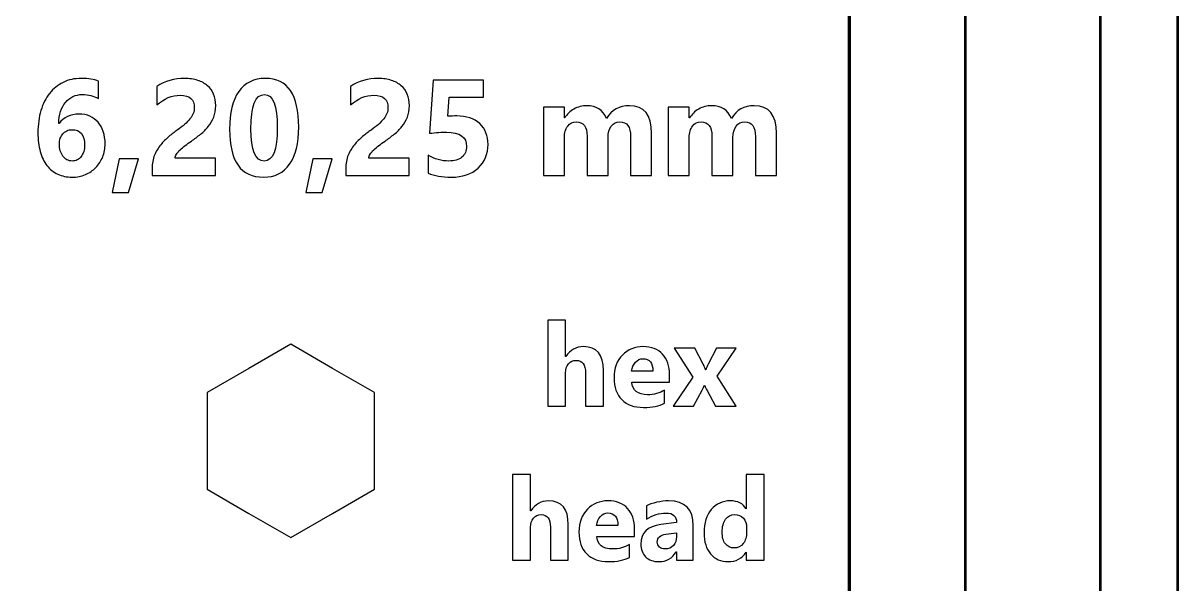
# Model space of a CAD drawing. Header units: centimetres. Extents: x -201 to 63, y -83 to 73.
# Drawn here: x -71.29 to -68.3, y -39.471 to -38.02 of the extents above; entities that cross this region are included whole.
import ezdxf

# ---------------------------------------------------------------- set-up
doc = ezdxf.new("R2010")
doc.units = ezdxf.units.CM
doc.header["$MEASUREMENT"] = 0
doc.layers.add('Layer 1', color=7, linetype='Continuous')

msp = doc.modelspace()

# ---------------------------------------------------------------- linework, layer by layer
at = {"layer": 'Layer 1', "color": 4, "lineweight": 53}
for points in [[(-81.7, -52.3), (-81.7, -52.3), (-81.7, -37.7), (-81.7, -37.7), (-81.7, -37.7), (-81.7, -36.95441), (-81.09559, -36.35), (-80.35, -36.35), (-80.35, -36.35), (-80.35, -36.35), (-69.65, -36.35), (-69.65, -36.35), (-69.65, -36.35), (-68.90441, -36.35), (-68.3, -36.95441), (-68.3, -37.7), (-68.3, -37.7), (-68.3, -37.7), (-68.3, -52.3), (-68.3, -52.3), (-68.3, -52.3), (-68.3, -53.04559), (-68.90441, -53.65), (-69.65, -53.65), (-69.65, -53.65), (-69.65, -53.65), (-80.35, -53.65), (-80.35, -53.65), (-80.35, -53.65), (-81.09559, -53.65), (-81.7, -53.04559), (-81.7, -52.3)], [(-81.5, -52.3), (-81.5, -52.3), (-81.5, -37.7), (-81.5, -37.7), (-81.5, -37.7), (-81.5, -37.06487), (-80.98513, -36.55), (-80.35, -36.55), (-80.35, -36.55), (-80.35, -36.55), (-69.65, -36.55), (-69.65, -36.55), (-69.65, -36.55), (-69.01487, -36.55), (-68.5, -37.06487), (-68.5, -37.7), (-68.5, -37.7), (-68.5, -37.7), (-68.5, -52.3), (-68.5, -52.3), (-68.5, -52.3), (-68.5, -52.93513), (-69.01487, -53.45), (-69.65, -53.45), (-69.65, -53.45), (-69.65, -53.45), (-80.35, -53.45), (-80.35, -53.45), (-80.35, -53.45), (-80.98513, -53.45), (-81.5, -52.93513), (-81.5, -52.3)]]:
    msp.add_open_spline(points, degree=3, knots=[0, 0, 0, 0, 0.1111111, 0.1111111, 0.1111111, 0.1111111, 0.2222222, 0.2222222, 0.2222222, 0.2222222, 0.3333333, 0.3333333, 0.3333333, 0.3333333, 0.4444444, 0.4444444, 0.4444444, 0.4444444, 0.5555556, 0.5555556, 0.5555556, 0.5555556, 0.6666667, 0.6666667, 0.6666667, 0.6666667, 0.7777778, 0.7777778, 0.7777778, 0.7777778, 1, 1, 1, 1], dxfattribs=at)
at = {"layer": 'Layer 1', "color": 253, "lineweight": 53}
msp.add_open_spline([(-81.15, -52.3), (-81.15, -52.3), (-81.15, -37.7), (-81.15, -37.7), (-81.15, -37.7), (-81.15, -37.25817), (-80.79183, -36.9), (-80.35, -36.9), (-80.35, -36.9), (-80.35, -36.9), (-69.65, -36.9), (-69.65, -36.9), (-69.65, -36.9), (-69.20817, -36.9), (-68.85, -37.25817), (-68.85, -37.7), (-68.85, -37.7), (-68.85, -37.7), (-68.85, -52.3), (-68.85, -52.3), (-68.85, -52.3), (-68.85, -52.74183), (-69.20817, -53.1), (-69.65, -53.1), (-69.65, -53.1), (-69.65, -53.1), (-80.35, -53.1), (-80.35, -53.1), (-80.35, -53.1), (-80.79183, -53.1), (-81.15, -52.74183), (-81.15, -52.3)], degree=3, knots=[0, 0, 0, 0, 0.1111111, 0.1111111, 0.1111111, 0.1111111, 0.2222222, 0.2222222, 0.2222222, 0.2222222, 0.3333333, 0.3333333, 0.3333333, 0.3333333, 0.4444444, 0.4444444, 0.4444444, 0.4444444, 0.5555556, 0.5555556, 0.5555556, 0.5555556, 0.6666667, 0.6666667, 0.6666667, 0.6666667, 0.7777778, 0.7777778, 0.7777778, 0.7777778, 1, 1, 1, 1], dxfattribs=at)
at = {"layer": 'Layer 1', "lineweight": 100}
msp.add_open_spline([(-80.85, -52.3), (-80.85, -52.3), (-80.85, -37.7), (-80.85, -37.7), (-80.85, -37.7), (-80.85, -37.42386), (-80.62614, -37.2), (-80.35, -37.2), (-80.35, -37.2), (-80.35, -37.2), (-69.65, -37.2), (-69.65, -37.2), (-69.65, -37.2), (-69.37386, -37.2), (-69.15, -37.42386), (-69.15, -37.7), (-69.15, -37.7), (-69.15, -37.7), (-69.15, -52.3), (-69.15, -52.3), (-69.15, -52.3), (-69.15, -52.57614), (-69.37386, -52.8), (-69.65, -52.8), (-69.65, -52.8), (-69.65, -52.8), (-80.35, -52.8), (-80.35, -52.8), (-80.35, -52.8), (-80.62614, -52.8), (-80.85, -52.57614), (-80.85, -52.3)], degree=3, knots=[0, 0, 0, 0, 0.1111111, 0.1111111, 0.1111111, 0.1111111, 0.2222222, 0.2222222, 0.2222222, 0.2222222, 0.3333333, 0.3333333, 0.3333333, 0.3333333, 0.4444444, 0.4444444, 0.4444444, 0.4444444, 0.5555556, 0.5555556, 0.5555556, 0.5555556, 0.6666667, 0.6666667, 0.6666667, 0.6666667, 0.7777778, 0.7777778, 0.7777778, 0.7777778, 1, 1, 1, 1], dxfattribs=at)
at = {"layer": 'Layer 1'}
for points, knots in [([(-71.07733, -38.33242), (-71.07733, -38.34459), (-71.07945, -38.35594), (-71.08368, -38.36652), (-71.08368, -38.36652), (-71.08798, -38.37705), (-71.09386, -38.38622), (-71.10144, -38.39398), (-71.10144, -38.39398), (-71.10902, -38.40174), (-71.11802, -38.4078), (-71.12849, -38.41221), (-71.12849, -38.41221), (-71.13895, -38.41668), (-71.15036, -38.41885), (-71.16276, -38.41885), (-71.16276, -38.41885), (-71.17664, -38.41885), (-71.18911, -38.41627), (-71.20004, -38.41109), (-71.20004, -38.41109), (-71.21104, -38.40598), (-71.22033, -38.39845), (-71.22791, -38.38863), (-71.22791, -38.38863), (-71.23544, -38.37881), (-71.24126, -38.36676), (-71.24526, -38.35253), (-71.24526, -38.35253), (-71.24931, -38.3383), (-71.25131, -38.32219), (-71.25131, -38.30414), (-71.25131, -38.30414), (-71.25131, -38.28291), (-71.24873, -38.26363), (-71.24349, -38.24634), (-71.24349, -38.24634), (-71.23826, -38.22906), (-71.23079, -38.2143), (-71.22109, -38.20201), (-71.22109, -38.20201), (-71.21139, -38.18972), (-71.19963, -38.1802), (-71.18587, -38.17349), (-71.18587, -38.17349), (-71.17205, -38.16679), (-71.15659, -38.16338), (-71.13936, -38.16338), (-71.13936, -38.16338), (-71.12025, -38.16338), (-71.1055, -38.16567), (-71.09491, -38.17014), (-71.09491, -38.17014), (-71.09491, -38.17014), (-71.09491, -38.21559), (-71.09491, -38.21559), (-71.09491, -38.21559), (-71.10744, -38.20848), (-71.12108, -38.20495), (-71.13589, -38.20495), (-71.13589, -38.20495), (-71.14507, -38.20495), (-71.15342, -38.20671), (-71.16088, -38.21024), (-71.16088, -38.21024), (-71.16835, -38.21383), (-71.17476, -38.21888), (-71.18011, -38.22541), (-71.18011, -38.22541), (-71.1854, -38.232), (-71.18963, -38.23988), (-71.19263, -38.24911), (-71.19263, -38.24911), (-71.19569, -38.25834), (-71.19734, -38.26869), (-71.19757, -38.28003), (-71.19757, -38.28003), (-71.19757, -38.28003), (-71.19651, -38.28003), (-71.19651, -38.28003), (-71.19651, -38.28003), (-71.18481, -38.26381), (-71.16753, -38.25575), (-71.14471, -38.25575), (-71.14471, -38.25575), (-71.13448, -38.25575), (-71.12519, -38.25757), (-71.11696, -38.26128), (-71.11696, -38.26128), (-71.10867, -38.26492), (-71.10162, -38.2701), (-71.09574, -38.27686), (-71.09574, -38.27686), (-71.08992, -38.28356), (-71.08539, -38.29162), (-71.08215, -38.30102), (-71.08215, -38.30102), (-71.07892, -38.31049), (-71.07733, -38.3209), (-71.07733, -38.33242)], [0, 0, 0, 0, 0.0384615, 0.0384615, 0.0384615, 0.0384615, 0.0769231, 0.0769231, 0.0769231, 0.0769231, 0.1153846, 0.1153846, 0.1153846, 0.1153846, 0.1538462, 0.1538462, 0.1538462, 0.1538462, 0.1923077, 0.1923077, 0.1923077, 0.1923077, 0.2307692, 0.2307692, 0.2307692, 0.2307692, 0.2692308, 0.2692308, 0.2692308, 0.2692308, 0.3076923, 0.3076923, 0.3076923, 0.3076923, 0.3461538, 0.3461538, 0.3461538, 0.3461538, 0.3846154, 0.3846154, 0.3846154, 0.3846154, 0.4230769, 0.4230769, 0.4230769, 0.4230769, 0.4615385, 0.4615385, 0.4615385, 0.4615385, 0.5, 0.5, 0.5, 0.5, 0.5384615, 0.5384615, 0.5384615, 0.5384615, 0.5769231, 0.5769231, 0.5769231, 0.5769231, 0.6153846, 0.6153846, 0.6153846, 0.6153846, 0.6538462, 0.6538462, 0.6538462, 0.6538462, 0.6923077, 0.6923077, 0.6923077, 0.6923077, 0.7307692, 0.7307692, 0.7307692, 0.7307692, 0.7692308, 0.7692308, 0.7692308, 0.7692308, 0.8076923, 0.8076923, 0.8076923, 0.8076923, 0.8461538, 0.8461538, 0.8461538, 0.8461538, 0.8846154, 0.8846154, 0.8846154, 0.8846154, 0.9230769, 0.9230769, 0.9230769, 0.9230769, 1, 1, 1, 1]), ([(-70.89612, -38.3694), (-70.89612, -38.3694), (-70.79141, -38.3694), (-70.79141, -38.3694), (-70.79141, -38.3694), (-70.79141, -38.3694), (-70.79141, -38.41456), (-70.79141, -38.41456), (-70.79141, -38.41456), (-70.79141, -38.41456), (-70.95574, -38.41456), (-70.95574, -38.41456), (-70.95574, -38.41456), (-70.95574, -38.41456), (-70.95574, -38.39598), (-70.95574, -38.39598), (-70.95574, -38.39598), (-70.95574, -38.38334), (-70.95363, -38.37199), (-70.94933, -38.36194), (-70.94933, -38.36194), (-70.9451, -38.35188), (-70.93975, -38.34289), (-70.93334, -38.33489), (-70.93334, -38.33489), (-70.92693, -38.32689), (-70.91988, -38.31984), (-70.91223, -38.31372), (-70.91223, -38.31372), (-70.90459, -38.30755), (-70.89736, -38.30202), (-70.89042, -38.29708), (-70.89042, -38.29708), (-70.88319, -38.29191), (-70.8769, -38.28697), (-70.87143, -38.28227), (-70.87143, -38.28227), (-70.86596, -38.27756), (-70.86137, -38.27286), (-70.85761, -38.26822), (-70.85761, -38.26822), (-70.85391, -38.26357), (-70.85114, -38.25887), (-70.84926, -38.2541), (-70.84926, -38.2541), (-70.84744, -38.24934), (-70.8465, -38.24428), (-70.8465, -38.23888), (-70.8465, -38.23888), (-70.8465, -38.22829), (-70.8495, -38.2203), (-70.85549, -38.21489), (-70.85549, -38.21489), (-70.86143, -38.20954), (-70.8706, -38.20683), (-70.88289, -38.20683), (-70.88289, -38.20683), (-70.90412, -38.20683), (-70.92446, -38.21524), (-70.94387, -38.23211), (-70.94387, -38.23211), (-70.94387, -38.23211), (-70.94387, -38.18425), (-70.94387, -38.18425), (-70.94387, -38.18425), (-70.92235, -38.17038), (-70.89812, -38.16338), (-70.87113, -38.16338), (-70.87113, -38.16338), (-70.85861, -38.16338), (-70.84744, -38.16503), (-70.8375, -38.16832), (-70.8375, -38.16832), (-70.82757, -38.17161), (-70.81916, -38.17626), (-70.81222, -38.18237), (-70.81222, -38.18237), (-70.80534, -38.18843), (-70.80011, -38.19584), (-70.79646, -38.20448), (-70.79646, -38.20448), (-70.79288, -38.21318), (-70.79105, -38.22282), (-70.79105, -38.23353), (-70.79105, -38.23353), (-70.79105, -38.24487), (-70.79282, -38.25499), (-70.79629, -38.26381), (-70.79629, -38.26381), (-70.79981, -38.27268), (-70.80446, -38.28074), (-70.81028, -38.28797), (-70.81028, -38.28797), (-70.81604, -38.2952), (-70.82274, -38.30185), (-70.83033, -38.30784), (-70.83033, -38.30784), (-70.83791, -38.3139), (-70.84579, -38.31972), (-70.85391, -38.32531), (-70.85391, -38.32531), (-70.85943, -38.32925), (-70.86473, -38.33313), (-70.86984, -38.33695), (-70.86984, -38.33695), (-70.87496, -38.34083), (-70.87948, -38.34459), (-70.88336, -38.34835), (-70.88336, -38.34835), (-70.8873, -38.35206), (-70.89042, -38.3557), (-70.89271, -38.35929), (-70.89271, -38.35929), (-70.89501, -38.36282), (-70.89612, -38.36623), (-70.89612, -38.3694)], [0, 0, 0, 0, 0.0333333, 0.0333333, 0.0333333, 0.0333333, 0.0666667, 0.0666667, 0.0666667, 0.0666667, 0.1, 0.1, 0.1, 0.1, 0.1333333, 0.1333333, 0.1333333, 0.1333333, 0.1666667, 0.1666667, 0.1666667, 0.1666667, 0.2, 0.2, 0.2, 0.2, 0.2333333, 0.2333333, 0.2333333, 0.2333333, 0.2666667, 0.2666667, 0.2666667, 0.2666667, 0.3, 0.3, 0.3, 0.3, 0.3333333, 0.3333333, 0.3333333, 0.3333333, 0.3666667, 0.3666667, 0.3666667, 0.3666667, 0.4, 0.4, 0.4, 0.4, 0.4333333, 0.4333333, 0.4333333, 0.4333333, 0.4666667, 0.4666667, 0.4666667, 0.4666667, 0.5, 0.5, 0.5, 0.5, 0.5333333, 0.5333333, 0.5333333, 0.5333333, 0.5666667, 0.5666667, 0.5666667, 0.5666667, 0.6, 0.6, 0.6, 0.6, 0.6333333, 0.6333333, 0.6333333, 0.6333333, 0.6666667, 0.6666667, 0.6666667, 0.6666667, 0.7, 0.7, 0.7, 0.7, 0.7333333, 0.7333333, 0.7333333, 0.7333333, 0.7666667, 0.7666667, 0.7666667, 0.7666667, 0.8, 0.8, 0.8, 0.8, 0.8333333, 0.8333333, 0.8333333, 0.8333333, 0.8666667, 0.8666667, 0.8666667, 0.8666667, 0.9, 0.9, 0.9, 0.9, 0.9333333, 0.9333333, 0.9333333, 0.9333333, 1, 1, 1, 1]), ([(-70.66705, -38.41885), (-70.72584, -38.41885), (-70.75524, -38.37758), (-70.75524, -38.29503), (-70.75524, -38.29503), (-70.75524, -38.25216), (-70.74731, -38.21953), (-70.73137, -38.19707), (-70.73137, -38.19707), (-70.7155, -38.17461), (-70.69239, -38.16338), (-70.66223, -38.16338), (-70.66223, -38.16338), (-70.60478, -38.16338), (-70.57609, -38.20536), (-70.57609, -38.28932), (-70.57609, -38.28932), (-70.57609, -38.33113), (-70.58391, -38.36317), (-70.59961, -38.38546), (-70.59961, -38.38546), (-70.61525, -38.40774), (-70.63777, -38.41885), (-70.66705, -38.41885)], [0, 0, 0, 0, 0.1428571, 0.1428571, 0.1428571, 0.1428571, 0.2857143, 0.2857143, 0.2857143, 0.2857143, 0.4285714, 0.4285714, 0.4285714, 0.4285714, 0.5714286, 0.5714286, 0.5714286, 0.5714286, 0.7142857, 0.7142857, 0.7142857, 0.7142857, 1, 1, 1, 1]), ([(-70.3947, -38.3694), (-70.3947, -38.3694), (-70.28999, -38.3694), (-70.28999, -38.3694), (-70.28999, -38.3694), (-70.28999, -38.3694), (-70.28999, -38.41456), (-70.28999, -38.41456), (-70.28999, -38.41456), (-70.28999, -38.41456), (-70.45432, -38.41456), (-70.45432, -38.41456), (-70.45432, -38.41456), (-70.45432, -38.41456), (-70.45432, -38.39598), (-70.45432, -38.39598), (-70.45432, -38.39598), (-70.45432, -38.38334), (-70.45221, -38.37199), (-70.44791, -38.36194), (-70.44791, -38.36194), (-70.44368, -38.35188), (-70.43833, -38.34289), (-70.43192, -38.33489), (-70.43192, -38.33489), (-70.42551, -38.32689), (-70.41846, -38.31984), (-70.41081, -38.31372), (-70.41081, -38.31372), (-70.40317, -38.30755), (-70.39594, -38.30202), (-70.389, -38.29708), (-70.389, -38.29708), (-70.38177, -38.29191), (-70.37548, -38.28697), (-70.37001, -38.28227), (-70.37001, -38.28227), (-70.36454, -38.27756), (-70.35995, -38.27286), (-70.35619, -38.26822), (-70.35619, -38.26822), (-70.35249, -38.26357), (-70.34972, -38.25887), (-70.34784, -38.2541), (-70.34784, -38.2541), (-70.34602, -38.24934), (-70.34508, -38.24428), (-70.34508, -38.23888), (-70.34508, -38.23888), (-70.34508, -38.22829), (-70.34808, -38.2203), (-70.35407, -38.21489), (-70.35407, -38.21489), (-70.36001, -38.20954), (-70.36918, -38.20683), (-70.38147, -38.20683), (-70.38147, -38.20683), (-70.4027, -38.20683), (-70.42304, -38.21524), (-70.44245, -38.23211), (-70.44245, -38.23211), (-70.44245, -38.23211), (-70.44245, -38.18425), (-70.44245, -38.18425), (-70.44245, -38.18425), (-70.42093, -38.17038), (-70.3967, -38.16338), (-70.36971, -38.16338), (-70.36971, -38.16338), (-70.35719, -38.16338), (-70.34602, -38.16503), (-70.33608, -38.16832), (-70.33608, -38.16832), (-70.32615, -38.17161), (-70.31774, -38.17626), (-70.3108, -38.18237), (-70.3108, -38.18237), (-70.30392, -38.18843), (-70.29869, -38.19584), (-70.29504, -38.20448), (-70.29504, -38.20448), (-70.29146, -38.21318), (-70.28963, -38.22282), (-70.28963, -38.23353), (-70.28963, -38.23353), (-70.28963, -38.24487), (-70.2914, -38.25499), (-70.29487, -38.26381), (-70.29487, -38.26381), (-70.29839, -38.27268), (-70.30304, -38.28074), (-70.30886, -38.28797), (-70.30886, -38.28797), (-70.31462, -38.2952), (-70.32132, -38.30185), (-70.32891, -38.30784), (-70.32891, -38.30784), (-70.33649, -38.3139), (-70.34437, -38.31972), (-70.35249, -38.32531), (-70.35249, -38.32531), (-70.35801, -38.32925), (-70.36331, -38.33313), (-70.36842, -38.33695), (-70.36842, -38.33695), (-70.37354, -38.34083), (-70.37806, -38.34459), (-70.38194, -38.34835), (-70.38194, -38.34835), (-70.38588, -38.35206), (-70.389, -38.3557), (-70.39129, -38.35929), (-70.39129, -38.35929), (-70.39359, -38.36282), (-70.3947, -38.36623), (-70.3947, -38.3694)], [0, 0, 0, 0, 0.0333333, 0.0333333, 0.0333333, 0.0333333, 0.0666667, 0.0666667, 0.0666667, 0.0666667, 0.1, 0.1, 0.1, 0.1, 0.1333333, 0.1333333, 0.1333333, 0.1333333, 0.1666667, 0.1666667, 0.1666667, 0.1666667, 0.2, 0.2, 0.2, 0.2, 0.2333333, 0.2333333, 0.2333333, 0.2333333, 0.2666667, 0.2666667, 0.2666667, 0.2666667, 0.3, 0.3, 0.3, 0.3, 0.3333333, 0.3333333, 0.3333333, 0.3333333, 0.3666667, 0.3666667, 0.3666667, 0.3666667, 0.4, 0.4, 0.4, 0.4, 0.4333333, 0.4333333, 0.4333333, 0.4333333, 0.4666667, 0.4666667, 0.4666667, 0.4666667, 0.5, 0.5, 0.5, 0.5, 0.5333333, 0.5333333, 0.5333333, 0.5333333, 0.5666667, 0.5666667, 0.5666667, 0.5666667, 0.6, 0.6, 0.6, 0.6, 0.6333333, 0.6333333, 0.6333333, 0.6333333, 0.6666667, 0.6666667, 0.6666667, 0.6666667, 0.7, 0.7, 0.7, 0.7, 0.7333333, 0.7333333, 0.7333333, 0.7333333, 0.7666667, 0.7666667, 0.7666667, 0.7666667, 0.8, 0.8, 0.8, 0.8, 0.8333333, 0.8333333, 0.8333333, 0.8333333, 0.8666667, 0.8666667, 0.8666667, 0.8666667, 0.9, 0.9, 0.9, 0.9, 0.9333333, 0.9333333, 0.9333333, 0.9333333, 1, 1, 1, 1]), ([(-70.24124, -38.40821), (-70.24124, -38.40821), (-70.24124, -38.3617), (-70.24124, -38.3617), (-70.24124, -38.3617), (-70.22437, -38.37199), (-70.20637, -38.37717), (-70.18732, -38.37717), (-70.18732, -38.37717), (-70.17298, -38.37717), (-70.16175, -38.37376), (-70.15363, -38.36693), (-70.15363, -38.36693), (-70.14558, -38.36011), (-70.14152, -38.35082), (-70.14152, -38.33912), (-70.14152, -38.33912), (-70.14152, -38.31466), (-70.15881, -38.30243), (-70.19338, -38.30243), (-70.19338, -38.30243), (-70.20608, -38.30243), (-70.22078, -38.30338), (-70.23748, -38.30537), (-70.23748, -38.30537), (-70.23748, -38.30537), (-70.22813, -38.16756), (-70.22813, -38.16756), (-70.22813, -38.16756), (-70.22813, -38.16756), (-70.09742, -38.16756), (-70.09742, -38.16756), (-70.09742, -38.16756), (-70.09742, -38.16756), (-70.09742, -38.21201), (-70.09742, -38.21201), (-70.09742, -38.21201), (-70.09742, -38.21201), (-70.18662, -38.21201), (-70.18662, -38.21201), (-70.18662, -38.21201), (-70.18662, -38.21201), (-70.19009, -38.26145), (-70.19009, -38.26145), (-70.19009, -38.26145), (-70.18121, -38.26075), (-70.17362, -38.2604), (-70.16716, -38.2604), (-70.16716, -38.2604), (-70.14182, -38.2604), (-70.12194, -38.26704), (-70.1076, -38.28039), (-70.1076, -38.28039), (-70.09319, -38.29367), (-70.08602, -38.31161), (-70.08602, -38.33413), (-70.08602, -38.33413), (-70.08602, -38.35906), (-70.0946, -38.3794), (-70.11171, -38.39516), (-70.11171, -38.39516), (-70.12882, -38.41097), (-70.15199, -38.41885), (-70.18127, -38.41885), (-70.18127, -38.41885), (-70.20508, -38.41885), (-70.22507, -38.41532), (-70.24124, -38.40821)], [0, 0, 0, 0, 0.0555556, 0.0555556, 0.0555556, 0.0555556, 0.1111111, 0.1111111, 0.1111111, 0.1111111, 0.1666667, 0.1666667, 0.1666667, 0.1666667, 0.2222222, 0.2222222, 0.2222222, 0.2222222, 0.2777778, 0.2777778, 0.2777778, 0.2777778, 0.3333333, 0.3333333, 0.3333333, 0.3333333, 0.3888889, 0.3888889, 0.3888889, 0.3888889, 0.4444444, 0.4444444, 0.4444444, 0.4444444, 0.5, 0.5, 0.5, 0.5, 0.5555556, 0.5555556, 0.5555556, 0.5555556, 0.6111111, 0.6111111, 0.6111111, 0.6111111, 0.6666667, 0.6666667, 0.6666667, 0.6666667, 0.7222222, 0.7222222, 0.7222222, 0.7222222, 0.7777778, 0.7777778, 0.7777778, 0.7777778, 0.8333333, 0.8333333, 0.8333333, 0.8333333, 0.8888889, 0.8888889, 0.8888889, 0.8888889, 1, 1, 1, 1]), ([(-70.66464, -38.20495), (-70.68816, -38.20495), (-70.69992, -38.23447), (-70.69992, -38.29362), (-70.69992, -38.29362), (-70.69992, -38.34935), (-70.68839, -38.37717), (-70.66534, -38.37717), (-70.66534, -38.37717), (-70.64282, -38.37717), (-70.63153, -38.34847), (-70.63153, -38.29103), (-70.63153, -38.29103), (-70.63153, -38.23364), (-70.64259, -38.20495), (-70.66464, -38.20495)], [0, 0, 0, 0, 0.2, 0.2, 0.2, 0.2, 0.4, 0.4, 0.4, 0.4, 0.6, 0.6, 0.6, 0.6, 1, 1, 1, 1]), ([(-69.6625, -38.41456), (-69.6625, -38.41456), (-69.71677, -38.41456), (-69.71677, -38.41456), (-69.71677, -38.41456), (-69.71677, -38.41456), (-69.71677, -38.31396), (-69.71677, -38.31396), (-69.71677, -38.31396), (-69.71677, -38.28832), (-69.72618, -38.27556), (-69.74499, -38.27556), (-69.74499, -38.27556), (-69.75393, -38.27556), (-69.76122, -38.27939), (-69.76686, -38.28709), (-69.76686, -38.28709), (-69.77251, -38.29479), (-69.77533, -38.30438), (-69.77533, -38.31584), (-69.77533, -38.31584), (-69.77533, -38.31584), (-69.77533, -38.41456), (-69.77533, -38.41456), (-69.77533, -38.41456), (-69.77533, -38.41456), (-69.82972, -38.41456), (-69.82972, -38.41456), (-69.82972, -38.41456), (-69.82972, -38.41456), (-69.82972, -38.3129), (-69.82972, -38.3129), (-69.82972, -38.3129), (-69.82972, -38.28803), (-69.83901, -38.27556), (-69.85747, -38.27556), (-69.85747, -38.27556), (-69.86676, -38.27556), (-69.87423, -38.27921), (-69.87975, -38.28656), (-69.87975, -38.28656), (-69.88534, -38.29391), (-69.88816, -38.3039), (-69.88816, -38.31655), (-69.88816, -38.31655), (-69.88816, -38.31655), (-69.88816, -38.41456), (-69.88816, -38.41456), (-69.88816, -38.41456), (-69.88816, -38.41456), (-69.94255, -38.41456), (-69.94255, -38.41456), (-69.94255, -38.41456), (-69.94255, -38.41456), (-69.94255, -38.23817), (-69.94255, -38.23817), (-69.94255, -38.23817), (-69.94255, -38.23817), (-69.88816, -38.23817), (-69.88816, -38.23817), (-69.88816, -38.23817), (-69.88816, -38.23817), (-69.88816, -38.26575), (-69.88816, -38.26575), (-69.88816, -38.26575), (-69.88816, -38.26575), (-69.88746, -38.26575), (-69.88746, -38.26575), (-69.88746, -38.26575), (-69.88181, -38.25634), (-69.87393, -38.24864), (-69.86376, -38.24276), (-69.86376, -38.24276), (-69.85359, -38.23682), (-69.84248, -38.23388), (-69.83042, -38.23388), (-69.83042, -38.23388), (-69.80549, -38.23388), (-69.78844, -38.24481), (-69.77927, -38.26675), (-69.77927, -38.26675), (-69.76581, -38.24481), (-69.74611, -38.23388), (-69.72, -38.23388), (-69.72, -38.23388), (-69.68167, -38.23388), (-69.6625, -38.25751), (-69.6625, -38.30485), (-69.6625, -38.30485), (-69.6625, -38.30485), (-69.6625, -38.41456), (-69.6625, -38.41456)], [0, 0, 0, 0, 0.0416667, 0.0416667, 0.0416667, 0.0416667, 0.0833333, 0.0833333, 0.0833333, 0.0833333, 0.125, 0.125, 0.125, 0.125, 0.1666667, 0.1666667, 0.1666667, 0.1666667, 0.2083333, 0.2083333, 0.2083333, 0.2083333, 0.25, 0.25, 0.25, 0.25, 0.2916667, 0.2916667, 0.2916667, 0.2916667, 0.3333333, 0.3333333, 0.3333333, 0.3333333, 0.375, 0.375, 0.375, 0.375, 0.4166667, 0.4166667, 0.4166667, 0.4166667, 0.4583333, 0.4583333, 0.4583333, 0.4583333, 0.5, 0.5, 0.5, 0.5, 0.5416667, 0.5416667, 0.5416667, 0.5416667, 0.5833333, 0.5833333, 0.5833333, 0.5833333, 0.625, 0.625, 0.625, 0.625, 0.6666667, 0.6666667, 0.6666667, 0.6666667, 0.7083333, 0.7083333, 0.7083333, 0.7083333, 0.75, 0.75, 0.75, 0.75, 0.7916667, 0.7916667, 0.7916667, 0.7916667, 0.8333333, 0.8333333, 0.8333333, 0.8333333, 0.875, 0.875, 0.875, 0.875, 0.9166667, 0.9166667, 0.9166667, 0.9166667, 1, 1, 1, 1]), ([(-69.33935, -38.41456), (-69.33935, -38.41456), (-69.39362, -38.41456), (-69.39362, -38.41456), (-69.39362, -38.41456), (-69.39362, -38.41456), (-69.39362, -38.31396), (-69.39362, -38.31396), (-69.39362, -38.31396), (-69.39362, -38.28832), (-69.40303, -38.27556), (-69.42184, -38.27556), (-69.42184, -38.27556), (-69.43078, -38.27556), (-69.43807, -38.27939), (-69.44371, -38.28709), (-69.44371, -38.28709), (-69.44936, -38.29479), (-69.45218, -38.30438), (-69.45218, -38.31584), (-69.45218, -38.31584), (-69.45218, -38.31584), (-69.45218, -38.41456), (-69.45218, -38.41456), (-69.45218, -38.41456), (-69.45218, -38.41456), (-69.50657, -38.41456), (-69.50657, -38.41456), (-69.50657, -38.41456), (-69.50657, -38.41456), (-69.50657, -38.3129), (-69.50657, -38.3129), (-69.50657, -38.3129), (-69.50657, -38.28803), (-69.51586, -38.27556), (-69.53432, -38.27556), (-69.53432, -38.27556), (-69.54361, -38.27556), (-69.55108, -38.27921), (-69.5566, -38.28656), (-69.5566, -38.28656), (-69.56219, -38.29391), (-69.56501, -38.3039), (-69.56501, -38.31655), (-69.56501, -38.31655), (-69.56501, -38.31655), (-69.56501, -38.41456), (-69.56501, -38.41456), (-69.56501, -38.41456), (-69.56501, -38.41456), (-69.6194, -38.41456), (-69.6194, -38.41456), (-69.6194, -38.41456), (-69.6194, -38.41456), (-69.6194, -38.23817), (-69.6194, -38.23817), (-69.6194, -38.23817), (-69.6194, -38.23817), (-69.56501, -38.23817), (-69.56501, -38.23817), (-69.56501, -38.23817), (-69.56501, -38.23817), (-69.56501, -38.26575), (-69.56501, -38.26575), (-69.56501, -38.26575), (-69.56501, -38.26575), (-69.56431, -38.26575), (-69.56431, -38.26575), (-69.56431, -38.26575), (-69.55866, -38.25634), (-69.55078, -38.24864), (-69.54061, -38.24276), (-69.54061, -38.24276), (-69.53044, -38.23682), (-69.51933, -38.23388), (-69.50727, -38.23388), (-69.50727, -38.23388), (-69.48234, -38.23388), (-69.46529, -38.24481), (-69.45612, -38.26675), (-69.45612, -38.26675), (-69.44266, -38.24481), (-69.42296, -38.23388), (-69.39685, -38.23388), (-69.39685, -38.23388), (-69.35852, -38.23388), (-69.33935, -38.25751), (-69.33935, -38.30485), (-69.33935, -38.30485), (-69.33935, -38.30485), (-69.33935, -38.41456), (-69.33935, -38.41456)], [0, 0, 0, 0, 0.0416667, 0.0416667, 0.0416667, 0.0416667, 0.0833333, 0.0833333, 0.0833333, 0.0833333, 0.125, 0.125, 0.125, 0.125, 0.1666667, 0.1666667, 0.1666667, 0.1666667, 0.2083333, 0.2083333, 0.2083333, 0.2083333, 0.25, 0.25, 0.25, 0.25, 0.2916667, 0.2916667, 0.2916667, 0.2916667, 0.3333333, 0.3333333, 0.3333333, 0.3333333, 0.375, 0.375, 0.375, 0.375, 0.4166667, 0.4166667, 0.4166667, 0.4166667, 0.4583333, 0.4583333, 0.4583333, 0.4583333, 0.5, 0.5, 0.5, 0.5, 0.5416667, 0.5416667, 0.5416667, 0.5416667, 0.5833333, 0.5833333, 0.5833333, 0.5833333, 0.625, 0.625, 0.625, 0.625, 0.6666667, 0.6666667, 0.6666667, 0.6666667, 0.7083333, 0.7083333, 0.7083333, 0.7083333, 0.75, 0.75, 0.75, 0.75, 0.7916667, 0.7916667, 0.7916667, 0.7916667, 0.8333333, 0.8333333, 0.8333333, 0.8333333, 0.875, 0.875, 0.875, 0.875, 0.9166667, 0.9166667, 0.9166667, 0.9166667, 1, 1, 1, 1]), ([(-71.13054, -38.33583), (-71.13054, -38.30931), (-71.14142, -38.29603), (-71.16312, -38.29603), (-71.16312, -38.29603), (-71.16806, -38.29603), (-71.17253, -38.29697), (-71.17658, -38.29879), (-71.17658, -38.29879), (-71.18058, -38.30061), (-71.18399, -38.3032), (-71.18687, -38.30655), (-71.18687, -38.30655), (-71.18975, -38.3099), (-71.19199, -38.31384), (-71.19352, -38.31837), (-71.19352, -38.31837), (-71.19504, -38.3229), (-71.19587, -38.32789), (-71.19587, -38.33342), (-71.19587, -38.33342), (-71.19587, -38.33954), (-71.19504, -38.34518), (-71.19346, -38.35047), (-71.19346, -38.35047), (-71.19181, -38.35576), (-71.18958, -38.36041), (-71.18664, -38.36435), (-71.18664, -38.36435), (-71.1837, -38.36829), (-71.18023, -38.37146), (-71.17623, -38.37376), (-71.17623, -38.37376), (-71.17217, -38.37605), (-71.1677, -38.37717), (-71.16276, -38.37717), (-71.16276, -38.37717), (-71.15783, -38.37717), (-71.15342, -38.37617), (-71.14942, -38.37417), (-71.14942, -38.37417), (-71.14548, -38.37217), (-71.14207, -38.36935), (-71.13925, -38.3657), (-71.13925, -38.3657), (-71.13642, -38.36211), (-71.13431, -38.35776), (-71.13278, -38.35265), (-71.13278, -38.35265), (-71.13131, -38.34753), (-71.13054, -38.34195), (-71.13054, -38.33583)], [0, 0, 0, 0, 0.0714286, 0.0714286, 0.0714286, 0.0714286, 0.1428571, 0.1428571, 0.1428571, 0.1428571, 0.2142857, 0.2142857, 0.2142857, 0.2142857, 0.2857143, 0.2857143, 0.2857143, 0.2857143, 0.3571429, 0.3571429, 0.3571429, 0.3571429, 0.4285714, 0.4285714, 0.4285714, 0.4285714, 0.5, 0.5, 0.5, 0.5, 0.5714286, 0.5714286, 0.5714286, 0.5714286, 0.6428571, 0.6428571, 0.6428571, 0.6428571, 0.7142857, 0.7142857, 0.7142857, 0.7142857, 0.7857143, 0.7857143, 0.7857143, 0.7857143, 0.8571429, 0.8571429, 0.8571429, 0.8571429, 1, 1, 1, 1]), ([(-70.99119, -38.37117), (-70.99119, -38.37117), (-71.01653, -38.4583), (-71.01653, -38.4583), (-71.01653, -38.4583), (-71.01653, -38.4583), (-71.05893, -38.4583), (-71.05893, -38.4583), (-71.05893, -38.4583), (-71.05893, -38.4583), (-71.04135, -38.37117), (-71.04135, -38.37117), (-71.04135, -38.37117), (-71.04135, -38.37117), (-70.99119, -38.37117), (-70.99119, -38.37117)], [0, 0, 0, 0, 0.2, 0.2, 0.2, 0.2, 0.4, 0.4, 0.4, 0.4, 0.6, 0.6, 0.6, 0.6, 1, 1, 1, 1]), ([(-70.48977, -38.37117), (-70.48977, -38.37117), (-70.51511, -38.4583), (-70.51511, -38.4583), (-70.51511, -38.4583), (-70.51511, -38.4583), (-70.55751, -38.4583), (-70.55751, -38.4583), (-70.55751, -38.4583), (-70.55751, -38.4583), (-70.53993, -38.37117), (-70.53993, -38.37117), (-70.53993, -38.37117), (-70.53993, -38.37117), (-70.48977, -38.37117), (-70.48977, -38.37117)], [0, 0, 0, 0, 0.2, 0.2, 0.2, 0.2, 0.4, 0.4, 0.4, 0.4, 0.6, 0.6, 0.6, 0.6, 1, 1, 1, 1]), ([(-69.78748, -39.01099), (-69.78748, -39.01099), (-69.83363, -39.01099), (-69.83363, -39.01099), (-69.83363, -39.01099), (-69.83363, -39.01099), (-69.83363, -38.92574), (-69.83363, -38.92574), (-69.83363, -38.92574), (-69.83363, -38.90374), (-69.84163, -38.89279), (-69.85768, -38.89279), (-69.85768, -38.89279), (-69.86588, -38.89279), (-69.87253, -38.89584), (-69.87758, -38.90199), (-69.87758, -38.90199), (-69.88268, -38.90814), (-69.88523, -38.91599), (-69.88523, -38.92544), (-69.88523, -38.92544), (-69.88523, -38.92544), (-69.88523, -39.01099), (-69.88523, -39.01099), (-69.88523, -39.01099), (-69.88523, -39.01099), (-69.93148, -39.01099), (-69.93148, -39.01099), (-69.93148, -39.01099), (-69.93148, -39.01099), (-69.93148, -38.78894), (-69.93148, -38.78894), (-69.93148, -38.78894), (-69.93148, -38.78894), (-69.88523, -38.78894), (-69.88523, -38.78894), (-69.88523, -38.78894), (-69.88523, -38.78894), (-69.88523, -38.88324), (-69.88523, -38.88324), (-69.88523, -38.88324), (-69.88523, -38.88324), (-69.88463, -38.88324), (-69.88463, -38.88324), (-69.88463, -38.88324), (-69.87328, -38.86599), (-69.85793, -38.85734), (-69.83848, -38.85734), (-69.83848, -38.85734), (-69.80448, -38.85734), (-69.78748, -38.87784), (-69.78748, -38.91884), (-69.78748, -38.91884), (-69.78748, -38.91884), (-69.78748, -39.01099), (-69.78748, -39.01099)], [0, 0, 0, 0, 0.0666667, 0.0666667, 0.0666667, 0.0666667, 0.1333333, 0.1333333, 0.1333333, 0.1333333, 0.2, 0.2, 0.2, 0.2, 0.2666667, 0.2666667, 0.2666667, 0.2666667, 0.3333333, 0.3333333, 0.3333333, 0.3333333, 0.4, 0.4, 0.4, 0.4, 0.4666667, 0.4666667, 0.4666667, 0.4666667, 0.5333333, 0.5333333, 0.5333333, 0.5333333, 0.6, 0.6, 0.6, 0.6, 0.6666667, 0.6666667, 0.6666667, 0.6666667, 0.7333333, 0.7333333, 0.7333333, 0.7333333, 0.8, 0.8, 0.8, 0.8, 0.8666667, 0.8666667, 0.8666667, 0.8666667, 1, 1, 1, 1]), ([(-70.5967, -38.85131), (-70.5967, -38.85131), (-70.48845, -38.9138), (-70.48845, -38.9138), (-70.48845, -38.9138), (-70.48845, -38.9138), (-70.38019, -38.97631), (-70.38019, -38.97631), (-70.38019, -38.97631), (-70.38019, -38.97631), (-70.38019, -39.10131), (-70.38019, -39.10131), (-70.38019, -39.10131), (-70.38019, -39.10131), (-70.38019, -39.22631), (-70.38019, -39.22631), (-70.38019, -39.22631), (-70.38019, -39.22631), (-70.48845, -39.28882), (-70.48845, -39.28882), (-70.48845, -39.28882), (-70.48845, -39.28882), (-70.5967, -39.35131), (-70.5967, -39.35131), (-70.5967, -39.35131), (-70.5967, -39.35131), (-70.70495, -39.28882), (-70.70495, -39.28882), (-70.70495, -39.28882), (-70.70495, -39.28882), (-70.81321, -39.22631), (-70.81321, -39.22631), (-70.81321, -39.22631), (-70.81321, -39.22631), (-70.81321, -39.10131), (-70.81321, -39.10131), (-70.81321, -39.10131), (-70.81321, -39.10131), (-70.81321, -38.97631), (-70.81321, -38.97631), (-70.81321, -38.97631), (-70.81321, -38.97631), (-70.70495, -38.9138), (-70.70495, -38.9138), (-70.70495, -38.9138), (-70.70495, -38.9138), (-70.5967, -38.85131), (-70.5967, -38.85131)], [0, 0, 0, 0, 0.0769231, 0.0769231, 0.0769231, 0.0769231, 0.1538462, 0.1538462, 0.1538462, 0.1538462, 0.2307692, 0.2307692, 0.2307692, 0.2307692, 0.3076923, 0.3076923, 0.3076923, 0.3076923, 0.3846154, 0.3846154, 0.3846154, 0.3846154, 0.4615385, 0.4615385, 0.4615385, 0.4615385, 0.5384615, 0.5384615, 0.5384615, 0.5384615, 0.6153846, 0.6153846, 0.6153846, 0.6153846, 0.6923077, 0.6923077, 0.6923077, 0.6923077, 0.7692308, 0.7692308, 0.7692308, 0.7692308, 0.8461538, 0.8461538, 0.8461538, 0.8461538, 1, 1, 1, 1]), ([(-69.61613, -38.94919), (-69.61613, -38.94919), (-69.71398, -38.94919), (-69.71398, -38.94919), (-69.71398, -38.94919), (-69.71243, -38.97094), (-69.69868, -38.98184), (-69.67283, -38.98184), (-69.67283, -38.98184), (-69.65633, -38.98184), (-69.64183, -38.97794), (-69.62933, -38.97014), (-69.62933, -38.97014), (-69.62933, -38.97014), (-69.62933, -39.00354), (-69.62933, -39.00354), (-69.62933, -39.00354), (-69.64318, -39.01094), (-69.66118, -39.01464), (-69.68338, -39.01464), (-69.68338, -39.01464), (-69.70758, -39.01464), (-69.72638, -39.00794), (-69.73978, -38.99449), (-69.73978, -38.99449), (-69.75313, -38.98109), (-69.75983, -38.96234), (-69.75983, -38.93834), (-69.75983, -38.93834), (-69.75983, -38.91344), (-69.75263, -38.89369), (-69.73813, -38.87914), (-69.73813, -38.87914), (-69.72368, -38.86459), (-69.70593, -38.85734), (-69.68483, -38.85734), (-69.68483, -38.85734), (-69.66298, -38.85734), (-69.64603, -38.86384), (-69.63408, -38.87679), (-69.63408, -38.87679), (-69.62213, -38.88979), (-69.61613, -38.90744), (-69.61613, -38.92969), (-69.61613, -38.92969), (-69.61613, -38.92969), (-69.61613, -38.94919), (-69.61613, -38.94919)], [0, 0, 0, 0, 0.0769231, 0.0769231, 0.0769231, 0.0769231, 0.1538462, 0.1538462, 0.1538462, 0.1538462, 0.2307692, 0.2307692, 0.2307692, 0.2307692, 0.3076923, 0.3076923, 0.3076923, 0.3076923, 0.3846154, 0.3846154, 0.3846154, 0.3846154, 0.4615385, 0.4615385, 0.4615385, 0.4615385, 0.5384615, 0.5384615, 0.5384615, 0.5384615, 0.6153846, 0.6153846, 0.6153846, 0.6153846, 0.6923077, 0.6923077, 0.6923077, 0.6923077, 0.7692308, 0.7692308, 0.7692308, 0.7692308, 0.8461538, 0.8461538, 0.8461538, 0.8461538, 1, 1, 1, 1]), ([(-69.44373, -38.86099), (-69.44373, -38.86099), (-69.49323, -38.93364), (-69.49323, -38.93364), (-69.49323, -38.93364), (-69.49323, -38.93364), (-69.44403, -39.01099), (-69.44403, -39.01099), (-69.44403, -39.01099), (-69.44403, -39.01099), (-69.49733, -39.01099), (-69.49733, -39.01099), (-69.49733, -39.01099), (-69.49733, -39.01099), (-69.51903, -38.97054), (-69.51903, -38.97054), (-69.51903, -38.97054), (-69.52078, -38.96734), (-69.52288, -38.96279), (-69.52533, -38.95694), (-69.52533, -38.95694), (-69.52533, -38.95694), (-69.52588, -38.95694), (-69.52588, -38.95694), (-69.52588, -38.95694), (-69.52738, -38.96104), (-69.52938, -38.96544), (-69.53193, -38.97014), (-69.53193, -38.97014), (-69.53193, -38.97014), (-69.55373, -39.01099), (-69.55373, -39.01099), (-69.55373, -39.01099), (-69.55373, -39.01099), (-69.60693, -39.01099), (-69.60693, -39.01099), (-69.60693, -39.01099), (-69.60693, -39.01099), (-69.55623, -38.93629), (-69.55623, -38.93629), (-69.55623, -38.93629), (-69.55623, -38.93629), (-69.60383, -38.86099), (-69.60383, -38.86099), (-69.60383, -38.86099), (-69.60383, -38.86099), (-69.55023, -38.86099), (-69.55023, -38.86099), (-69.55023, -38.86099), (-69.55023, -38.86099), (-69.52883, -38.90304), (-69.52883, -38.90304), (-69.52883, -38.90304), (-69.52598, -38.90859), (-69.52398, -38.91329), (-69.52283, -38.91709), (-69.52283, -38.91709), (-69.52283, -38.91709), (-69.52223, -38.91709), (-69.52223, -38.91709), (-69.52223, -38.91709), (-69.52068, -38.91249), (-69.51858, -38.90774), (-69.51593, -38.90274), (-69.51593, -38.90274), (-69.51593, -38.90274), (-69.49413, -38.86099), (-69.49413, -38.86099), (-69.49413, -38.86099), (-69.49413, -38.86099), (-69.44373, -38.86099), (-69.44373, -38.86099)], [0, 0, 0, 0, 0.0526316, 0.0526316, 0.0526316, 0.0526316, 0.1052632, 0.1052632, 0.1052632, 0.1052632, 0.1578947, 0.1578947, 0.1578947, 0.1578947, 0.2105263, 0.2105263, 0.2105263, 0.2105263, 0.2631579, 0.2631579, 0.2631579, 0.2631579, 0.3157895, 0.3157895, 0.3157895, 0.3157895, 0.3684211, 0.3684211, 0.3684211, 0.3684211, 0.4210526, 0.4210526, 0.4210526, 0.4210526, 0.4736842, 0.4736842, 0.4736842, 0.4736842, 0.5263158, 0.5263158, 0.5263158, 0.5263158, 0.5789474, 0.5789474, 0.5789474, 0.5789474, 0.6315789, 0.6315789, 0.6315789, 0.6315789, 0.6842105, 0.6842105, 0.6842105, 0.6842105, 0.7368421, 0.7368421, 0.7368421, 0.7368421, 0.7894737, 0.7894737, 0.7894737, 0.7894737, 0.8421053, 0.8421053, 0.8421053, 0.8421053, 0.8947368, 0.8947368, 0.8947368, 0.8947368, 1, 1, 1, 1]), ([(-69.65903, -38.92074), (-69.65903, -38.89929), (-69.66773, -38.88854), (-69.68513, -38.88854), (-69.68513, -38.88854), (-69.69253, -38.88854), (-69.69898, -38.89159), (-69.70438, -38.89774), (-69.70438, -38.89774), (-69.70983, -38.90389), (-69.71308, -38.91159), (-69.71428, -38.92074), (-69.71428, -38.92074), (-69.71428, -38.92074), (-69.65903, -38.92074), (-69.65903, -38.92074)], [0, 0, 0, 0, 0.2, 0.2, 0.2, 0.2, 0.4, 0.4, 0.4, 0.4, 0.6, 0.6, 0.6, 0.6, 1, 1, 1, 1]), ([(-69.87825, -39.41004), (-69.87825, -39.41004), (-69.9244, -39.41004), (-69.9244, -39.41004), (-69.9244, -39.41004), (-69.9244, -39.41004), (-69.9244, -39.32479), (-69.9244, -39.32479), (-69.9244, -39.32479), (-69.9244, -39.30279), (-69.9324, -39.29184), (-69.94845, -39.29184), (-69.94845, -39.29184), (-69.95665, -39.29184), (-69.9633, -39.29489), (-69.96835, -39.30104), (-69.96835, -39.30104), (-69.97345, -39.30719), (-69.976, -39.31504), (-69.976, -39.32449), (-69.976, -39.32449), (-69.976, -39.32449), (-69.976, -39.41004), (-69.976, -39.41004), (-69.976, -39.41004), (-69.976, -39.41004), (-70.02225, -39.41004), (-70.02225, -39.41004), (-70.02225, -39.41004), (-70.02225, -39.41004), (-70.02225, -39.18799), (-70.02225, -39.18799), (-70.02225, -39.18799), (-70.02225, -39.18799), (-69.976, -39.18799), (-69.976, -39.18799), (-69.976, -39.18799), (-69.976, -39.18799), (-69.976, -39.28229), (-69.976, -39.28229), (-69.976, -39.28229), (-69.976, -39.28229), (-69.9754, -39.28229), (-69.9754, -39.28229), (-69.9754, -39.28229), (-69.96405, -39.26504), (-69.9487, -39.25639), (-69.92925, -39.25639), (-69.92925, -39.25639), (-69.89525, -39.25639), (-69.87825, -39.27689), (-69.87825, -39.31789), (-69.87825, -39.31789), (-69.87825, -39.31789), (-69.87825, -39.41004), (-69.87825, -39.41004)], [0, 0, 0, 0, 0.0666667, 0.0666667, 0.0666667, 0.0666667, 0.1333333, 0.1333333, 0.1333333, 0.1333333, 0.2, 0.2, 0.2, 0.2, 0.2666667, 0.2666667, 0.2666667, 0.2666667, 0.3333333, 0.3333333, 0.3333333, 0.3333333, 0.4, 0.4, 0.4, 0.4, 0.4666667, 0.4666667, 0.4666667, 0.4666667, 0.5333333, 0.5333333, 0.5333333, 0.5333333, 0.6, 0.6, 0.6, 0.6, 0.6666667, 0.6666667, 0.6666667, 0.6666667, 0.7333333, 0.7333333, 0.7333333, 0.7333333, 0.8, 0.8, 0.8, 0.8, 0.8666667, 0.8666667, 0.8666667, 0.8666667, 1, 1, 1, 1]), ([(-69.37115, -39.41004), (-69.37115, -39.41004), (-69.41745, -39.41004), (-69.41745, -39.41004), (-69.41745, -39.41004), (-69.41745, -39.41004), (-69.41745, -39.38939), (-69.41745, -39.38939), (-69.41745, -39.38939), (-69.41745, -39.38939), (-69.418, -39.38939), (-69.418, -39.38939), (-69.418, -39.38939), (-69.42855, -39.40559), (-69.44405, -39.41369), (-69.46445, -39.41369), (-69.46445, -39.41369), (-69.4832, -39.41369), (-69.4983, -39.40709), (-69.5097, -39.39384), (-69.5097, -39.39384), (-69.52115, -39.38064), (-69.52685, -39.36214), (-69.52685, -39.33839), (-69.52685, -39.33839), (-69.52685, -39.31359), (-69.52055, -39.29374), (-69.50795, -39.27879), (-69.50795, -39.27879), (-69.49535, -39.26384), (-69.47885, -39.25639), (-69.45845, -39.25639), (-69.45845, -39.25639), (-69.4391, -39.25639), (-69.42565, -39.26329), (-69.418, -39.27719), (-69.418, -39.27719), (-69.418, -39.27719), (-69.41745, -39.27719), (-69.41745, -39.27719), (-69.41745, -39.27719), (-69.41745, -39.27719), (-69.41745, -39.18799), (-69.41745, -39.18799), (-69.41745, -39.18799), (-69.41745, -39.18799), (-69.37115, -39.18799), (-69.37115, -39.18799), (-69.37115, -39.18799), (-69.37115, -39.18799), (-69.37115, -39.41004), (-69.37115, -39.41004)], [0, 0, 0, 0, 0.0714286, 0.0714286, 0.0714286, 0.0714286, 0.1428571, 0.1428571, 0.1428571, 0.1428571, 0.2142857, 0.2142857, 0.2142857, 0.2142857, 0.2857143, 0.2857143, 0.2857143, 0.2857143, 0.3571429, 0.3571429, 0.3571429, 0.3571429, 0.4285714, 0.4285714, 0.4285714, 0.4285714, 0.5, 0.5, 0.5, 0.5, 0.5714286, 0.5714286, 0.5714286, 0.5714286, 0.6428571, 0.6428571, 0.6428571, 0.6428571, 0.7142857, 0.7142857, 0.7142857, 0.7142857, 0.7857143, 0.7857143, 0.7857143, 0.7857143, 0.8571429, 0.8571429, 0.8571429, 0.8571429, 1, 1, 1, 1]), ([(-69.7069, -39.34824), (-69.7069, -39.34824), (-69.80475, -39.34824), (-69.80475, -39.34824), (-69.80475, -39.34824), (-69.8032, -39.36999), (-69.78945, -39.38089), (-69.7636, -39.38089), (-69.7636, -39.38089), (-69.7471, -39.38089), (-69.7326, -39.37699), (-69.7201, -39.36919), (-69.7201, -39.36919), (-69.7201, -39.36919), (-69.7201, -39.40259), (-69.7201, -39.40259), (-69.7201, -39.40259), (-69.73395, -39.40999), (-69.75195, -39.41369), (-69.77415, -39.41369), (-69.77415, -39.41369), (-69.79835, -39.41369), (-69.81715, -39.40699), (-69.83055, -39.39354), (-69.83055, -39.39354), (-69.8439, -39.38014), (-69.8506, -39.36139), (-69.8506, -39.33739), (-69.8506, -39.33739), (-69.8506, -39.31249), (-69.8434, -39.29274), (-69.8289, -39.27819), (-69.8289, -39.27819), (-69.81445, -39.26364), (-69.7967, -39.25639), (-69.7756, -39.25639), (-69.7756, -39.25639), (-69.75375, -39.25639), (-69.7368, -39.26289), (-69.72485, -39.27584), (-69.72485, -39.27584), (-69.7129, -39.28884), (-69.7069, -39.30649), (-69.7069, -39.32874), (-69.7069, -39.32874), (-69.7069, -39.32874), (-69.7069, -39.34824), (-69.7069, -39.34824)], [0, 0, 0, 0, 0.0769231, 0.0769231, 0.0769231, 0.0769231, 0.1538462, 0.1538462, 0.1538462, 0.1538462, 0.2307692, 0.2307692, 0.2307692, 0.2307692, 0.3076923, 0.3076923, 0.3076923, 0.3076923, 0.3846154, 0.3846154, 0.3846154, 0.3846154, 0.4615385, 0.4615385, 0.4615385, 0.4615385, 0.5384615, 0.5384615, 0.5384615, 0.5384615, 0.6153846, 0.6153846, 0.6153846, 0.6153846, 0.6923077, 0.6923077, 0.6923077, 0.6923077, 0.7692308, 0.7692308, 0.7692308, 0.7692308, 0.8461538, 0.8461538, 0.8461538, 0.8461538, 1, 1, 1, 1]), ([(-69.55455, -39.41004), (-69.55455, -39.41004), (-69.59835, -39.41004), (-69.59835, -39.41004), (-69.59835, -39.41004), (-69.59835, -39.41004), (-69.59835, -39.38849), (-69.59835, -39.38849), (-69.59835, -39.38849), (-69.59835, -39.38849), (-69.59895, -39.38849), (-69.59895, -39.38849), (-69.59895, -39.38849), (-69.609, -39.40529), (-69.6239, -39.41369), (-69.64365, -39.41369), (-69.64365, -39.41369), (-69.6582, -39.41369), (-69.66965, -39.40959), (-69.678, -39.40134), (-69.678, -39.40134), (-69.68635, -39.39309), (-69.6905, -39.38204), (-69.6905, -39.36829), (-69.6905, -39.36829), (-69.6905, -39.33919), (-69.67325, -39.32239), (-69.6388, -39.31789), (-69.6388, -39.31789), (-69.6388, -39.31789), (-69.59805, -39.31249), (-69.59805, -39.31249), (-69.59805, -39.31249), (-69.59805, -39.29609), (-69.60695, -39.28789), (-69.62475, -39.28789), (-69.62475, -39.28789), (-69.6426, -39.28789), (-69.6596, -39.29319), (-69.6757, -39.30384), (-69.6757, -39.30384), (-69.6757, -39.30384), (-69.6757, -39.26899), (-69.6757, -39.26899), (-69.6757, -39.26899), (-69.66925, -39.26564), (-69.66045, -39.26274), (-69.64925, -39.26019), (-69.64925, -39.26019), (-69.6381, -39.25764), (-69.6279, -39.25639), (-69.6187, -39.25639), (-69.6187, -39.25639), (-69.57595, -39.25639), (-69.55455, -39.27774), (-69.55455, -39.32039), (-69.55455, -39.32039), (-69.55455, -39.32039), (-69.55455, -39.41004), (-69.55455, -39.41004)], [0, 0, 0, 0, 0.0625, 0.0625, 0.0625, 0.0625, 0.125, 0.125, 0.125, 0.125, 0.1875, 0.1875, 0.1875, 0.1875, 0.25, 0.25, 0.25, 0.25, 0.3125, 0.3125, 0.3125, 0.3125, 0.375, 0.375, 0.375, 0.375, 0.4375, 0.4375, 0.4375, 0.4375, 0.5, 0.5, 0.5, 0.5, 0.5625, 0.5625, 0.5625, 0.5625, 0.625, 0.625, 0.625, 0.625, 0.6875, 0.6875, 0.6875, 0.6875, 0.75, 0.75, 0.75, 0.75, 0.8125, 0.8125, 0.8125, 0.8125, 0.875, 0.875, 0.875, 0.875, 1, 1, 1, 1]), ([(-69.7498, -39.31979), (-69.7498, -39.29834), (-69.7585, -39.28759), (-69.7759, -39.28759), (-69.7759, -39.28759), (-69.7833, -39.28759), (-69.78975, -39.29064), (-69.79515, -39.29679), (-69.79515, -39.29679), (-69.8006, -39.30294), (-69.80385, -39.31064), (-69.80505, -39.31979), (-69.80505, -39.31979), (-69.80505, -39.31979), (-69.7498, -39.31979), (-69.7498, -39.31979)], [0, 0, 0, 0, 0.2, 0.2, 0.2, 0.2, 0.4, 0.4, 0.4, 0.4, 0.6, 0.6, 0.6, 0.6, 1, 1, 1, 1]), ([(-69.41655, -39.33709), (-69.41655, -39.33709), (-69.41655, -39.32579), (-69.41655, -39.32579), (-69.41655, -39.32579), (-69.41655, -39.31604), (-69.4194, -39.30794), (-69.42505, -39.30149), (-69.42505, -39.30149), (-69.4307, -39.29504), (-69.4381, -39.29184), (-69.44715, -39.29184), (-69.44715, -39.29184), (-69.4574, -39.29184), (-69.46545, -39.29584), (-69.4712, -39.30389), (-69.4712, -39.30389), (-69.47695, -39.31199), (-69.47985, -39.32304), (-69.47985, -39.33709), (-69.47985, -39.33709), (-69.47985, -39.35029), (-69.47705, -39.36044), (-69.4715, -39.36754), (-69.4715, -39.36754), (-69.4659, -39.37469), (-69.4582, -39.37824), (-69.44835, -39.37824), (-69.44835, -39.37824), (-69.43895, -39.37824), (-69.4313, -39.37449), (-69.4254, -39.36699), (-69.4254, -39.36699), (-69.4195, -39.35944), (-69.41655, -39.34949), (-69.41655, -39.33709)], [0, 0, 0, 0, 0.1, 0.1, 0.1, 0.1, 0.2, 0.2, 0.2, 0.2, 0.3, 0.3, 0.3, 0.3, 0.4, 0.4, 0.4, 0.4, 0.5, 0.5, 0.5, 0.5, 0.6, 0.6, 0.6, 0.6, 0.7, 0.7, 0.7, 0.7, 0.8, 0.8, 0.8, 0.8, 1, 1, 1, 1]), ([(-69.59805, -39.34909), (-69.59805, -39.34909), (-69.59805, -39.33899), (-69.59805, -39.33899), (-69.59805, -39.33899), (-69.59805, -39.33899), (-69.6253, -39.34249), (-69.6253, -39.34249), (-69.6253, -39.34249), (-69.64035, -39.34444), (-69.64785, -39.35124), (-69.64785, -39.36289), (-69.64785, -39.36289), (-69.64785, -39.36814), (-69.64605, -39.37249), (-69.6424, -39.37584), (-69.6424, -39.37584), (-69.6387, -39.37919), (-69.63375, -39.38089), (-69.6275, -39.38089), (-69.6275, -39.38089), (-69.6188, -39.38089), (-69.61175, -39.37789), (-69.60625, -39.37189), (-69.60625, -39.37189), (-69.6008, -39.36589), (-69.59805, -39.35829), (-69.59805, -39.34909)], [0, 0, 0, 0, 0.125, 0.125, 0.125, 0.125, 0.25, 0.25, 0.25, 0.25, 0.375, 0.375, 0.375, 0.375, 0.5, 0.5, 0.5, 0.5, 0.625, 0.625, 0.625, 0.625, 0.75, 0.75, 0.75, 0.75, 1, 1, 1, 1])]:
    msp.add_open_spline(points, degree=3, knots=knots, dxfattribs=at)

doc.saveas('drawing.dxf')
